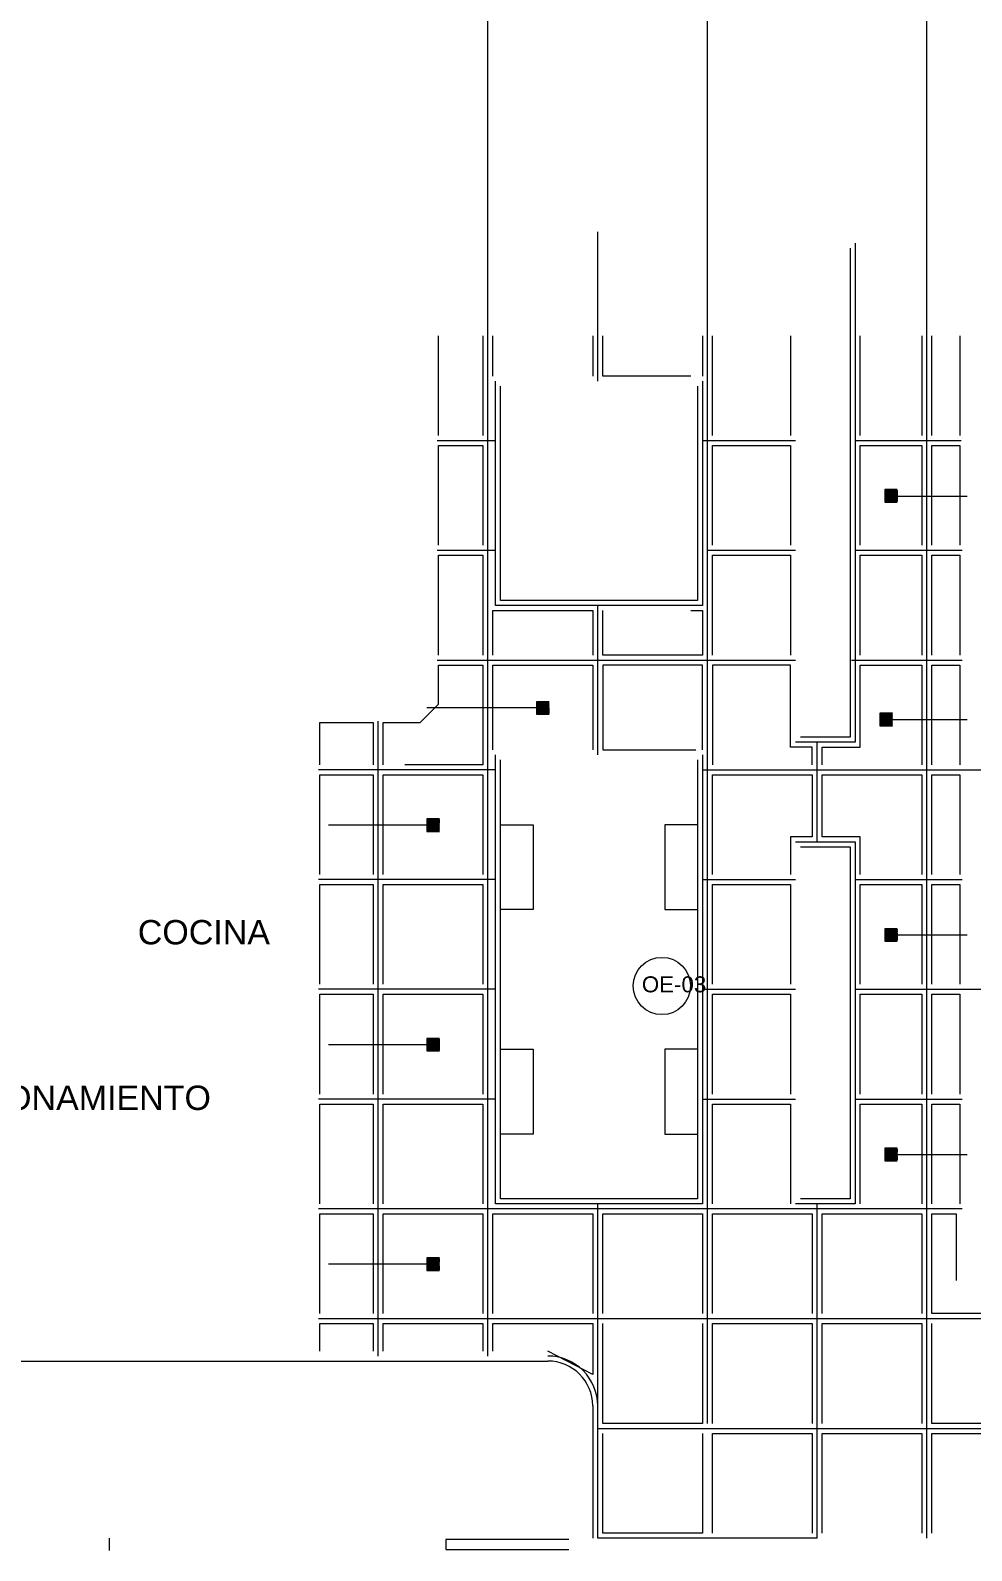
# Model space of a CAD drawing. Header units: metres. Extents: x -573 to 467, y -35 to 119.
# Drawn here: x -470.65 to -451.78, y 23.76 to 54.23 of the extents above; entities that cross this region are included whole.
import ezdxf

# ---------------------------------------------------------------- set-up
doc = ezdxf.new("R2010")
doc.units = ezdxf.units.M
doc.header["$LTSCALE"] = 0.25
doc.layers.add('ARQ-BASE', color=8, linetype='CONTINUOUS', lineweight=13)
doc.layers.add('ARQ-TEXTO', color=8, linetype='CONTINUOUS', lineweight=13)
doc.styles.get("Standard").update_dxf_attribs({"font": 'arial.ttf'})

msp = doc.modelspace()

# ---------------------------------------------------------------- linework, layer by layer
at = {"layer": 'ARQ-BASE'}
for points in [[(-457.072, 26.309), (-457.072, 81)], [(-452.672, 24.009), (-452.672, 81)], [(-461.472, 27.659), (-461.472, 61.439)], [(-459.272, 47.201), (-459.272, 50.194)], [(-454.209, 49.864), (-454.209, 40.064)], [(-454.109, 49.964), (-454.109, 39.964)], [(-462.467, 46.109), (-462.467, 48.109)], [(-461.572, 48.109), (-461.572, 46.109)], [(-461.372, 47.301), (-461.372, 48.109)], [(-459.372, 48.109), (-459.372, 47.301)], [(-459.172, 47.301), (-459.172, 48.109)], [(-457.172, 48.109), (-457.172, 47.301)], [(-456.972, 46.109), (-456.972, 48.109)], [(-455.409, 48.109), (-455.409, 46.109)], [(-454.009, 46.109), (-454.009, 48.109)], [(-452.772, 48.109), (-452.772, 46.109)], [(-452.572, 46.109), (-452.572, 48.109)], [(-452.012, 48.109), (-452.012, 46.109)], [(-457.407, 47.301), (-459.172, 47.301)], [(-457.407, 47.301), (-457.407, 47.301)], [(-461.322, 42.701), (-461.322, 47.201)], [(-461.222, 42.801), (-461.222, 47.101)], [(-457.272, 47.101), (-457.272, 42.801)], [(-457.172, 47.201), (-457.172, 42.701)], [(-462.492, 46.009), (-461.322, 46.009)], [(-462.467, 43.909), (-462.467, 45.909)], [(-462.467, 45.909), (-461.572, 45.909)], [(-461.572, 45.909), (-461.572, 43.909)], [(-457.172, 46.009), (-455.309, 46.009)], [(-456.972, 43.909), (-456.972, 45.909)], [(-456.972, 45.909), (-455.409, 45.909)], [(-455.409, 45.909), (-455.409, 43.909)], [(-454.109, 46.009), (-451.987, 46.009)], [(-454.009, 43.909), (-454.009, 45.909)], [(-454.009, 45.909), (-452.772, 45.909)], [(-452.772, 45.909), (-452.772, 43.909)], [(-452.572, 43.909), (-452.572, 45.909)], [(-452.572, 45.909), (-452.012, 45.909)], [(-452.012, 45.909), (-452.012, 43.909)], [(-453.265, 45.024), (-453.515, 45.024)], [(-453.515, 45.024), (-453.515, 44.774)], [(-453.271, 45.019), (-453.51, 45.019)], [(-453.51, 45.019), (-453.51, 44.779)], [(-453.51, 45.011), (-453.271, 45.011)], [(-453.271, 45.006), (-453.51, 45.006)], [(-453.51, 45.001), (-453.271, 45.001)], [(-453.271, 44.996), (-453.51, 44.996)], [(-453.51, 44.991), (-453.271, 44.991)], [(-453.271, 44.986), (-453.51, 44.986)], [(-453.51, 44.981), (-453.271, 44.981)], [(-453.271, 44.976), (-453.51, 44.976)], [(-453.51, 44.971), (-453.271, 44.971)], [(-453.271, 44.966), (-453.51, 44.966)], [(-453.51, 44.961), (-453.271, 44.961)], [(-453.271, 44.956), (-453.51, 44.956)], [(-453.51, 44.951), (-453.271, 44.951)], [(-453.271, 44.946), (-453.51, 44.946)], [(-453.51, 44.941), (-453.271, 44.941)], [(-453.271, 44.936), (-453.51, 44.936)], [(-453.51, 44.931), (-453.271, 44.931)], [(-453.271, 44.926), (-453.51, 44.926)], [(-453.51, 44.921), (-453.271, 44.921)], [(-453.271, 44.916), (-453.51, 44.916)], [(-453.51, 44.911), (-453.271, 44.911)], [(-453.271, 44.906), (-453.51, 44.906)], [(-453.51, 44.901), (-453.271, 44.901)], [(-453.271, 44.896), (-453.51, 44.896)], [(-453.51, 44.891), (-453.271, 44.891)], [(-453.271, 44.886), (-453.51, 44.886)], [(-453.51, 44.881), (-453.271, 44.881)], [(-453.271, 44.876), (-453.51, 44.876)], [(-453.51, 44.871), (-453.271, 44.871)], [(-453.271, 44.866), (-453.51, 44.866)], [(-453.51, 44.861), (-453.271, 44.861)], [(-453.271, 44.856), (-453.51, 44.856)], [(-453.51, 44.851), (-453.271, 44.851)], [(-453.271, 44.846), (-453.51, 44.846)], [(-453.51, 44.841), (-453.271, 44.841)], [(-453.271, 44.836), (-453.51, 44.836)], [(-453.51, 44.831), (-453.271, 44.831)], [(-453.271, 44.826), (-453.51, 44.826)], [(-453.51, 44.821), (-453.271, 44.821)], [(-453.271, 44.816), (-453.51, 44.816)], [(-453.51, 44.811), (-453.271, 44.811)], [(-453.271, 44.806), (-453.51, 44.806)], [(-453.51, 44.801), (-453.271, 44.801)], [(-453.271, 44.796), (-453.51, 44.796)], [(-453.51, 44.791), (-453.271, 44.791)], [(-453.271, 45.011), (-453.271, 45.006)], [(-453.271, 45.001), (-453.271, 44.996)], [(-453.271, 44.991), (-453.271, 44.986)], [(-453.271, 44.981), (-453.271, 44.976)], [(-453.271, 44.971), (-453.271, 44.966)], [(-453.271, 44.961), (-453.271, 44.956)], [(-453.271, 44.951), (-453.271, 44.946)], [(-453.271, 44.941), (-453.271, 44.936)], [(-453.271, 44.931), (-453.271, 44.926)], [(-453.271, 44.921), (-453.271, 44.916)], [(-453.271, 44.911), (-453.271, 44.906)], [(-453.271, 44.901), (-453.271, 44.896)], [(-453.271, 44.891), (-453.271, 44.886)], [(-453.271, 44.881), (-453.271, 44.876)], [(-453.271, 44.871), (-453.271, 44.866)], [(-453.271, 44.861), (-453.271, 44.856)], [(-453.271, 44.851), (-453.271, 44.846)], [(-453.271, 44.841), (-453.271, 44.836)], [(-453.271, 44.831), (-453.271, 44.826)], [(-453.271, 44.821), (-453.271, 44.816)], [(-453.271, 44.811), (-453.271, 44.806)], [(-453.271, 44.801), (-453.271, 44.796)], [(-453.271, 44.791), (-453.271, 44.786)], [(-453.265, 44.896), (-451.864, 44.896)], [(-453.515, 44.774), (-453.265, 44.774)], [(-453.271, 44.786), (-453.51, 44.786)], [(-453.51, 44.779), (-453.271, 44.779)], [(-462.492, 43.809), (-461.322, 43.809)], [(-462.467, 41.709), (-462.467, 43.709)], [(-462.467, 43.709), (-461.572, 43.709)], [(-461.572, 43.709), (-461.572, 41.709)], [(-457.072, 43.809), (-455.309, 43.809)], [(-456.972, 41.709), (-456.972, 43.709)], [(-456.972, 43.709), (-455.409, 43.709)], [(-455.409, 43.709), (-455.409, 41.709)], [(-454.109, 43.809), (-451.964, 43.809)], [(-454.009, 41.709), (-454.009, 43.709)], [(-454.009, 43.709), (-452.772, 43.709)], [(-452.772, 43.709), (-452.772, 41.709)], [(-452.572, 41.709), (-452.572, 43.709)], [(-452.572, 43.709), (-452.012, 43.709)], [(-452.012, 43.709), (-452.012, 41.775)], [(-457.172, 42.701), (-461.322, 42.701)], [(-457.272, 42.801), (-461.222, 42.801)], [(-459.272, 39.709), (-459.272, 42.701)], [(-461.372, 41.709), (-461.372, 42.601)], [(-461.372, 42.601), (-459.372, 42.601)], [(-459.372, 42.601), (-459.372, 41.709)], [(-459.172, 41.709), (-459.172, 42.601)], [(-457.407, 42.601), (-457.407, 42.601)], [(-457.407, 42.601), (-457.172, 42.601)], [(-457.172, 42.601), (-457.172, 41.709)], [(-452.012, 41.775), (-452.012, 41.775)], [(-452.012, 41.775), (-452.012, 41.709)], [(-462.492, 41.609), (-455.309, 41.609)], [(-462.467, 40.725), (-462.467, 41.509)], [(-462.467, 41.509), (-461.572, 41.509)], [(-461.572, 41.509), (-461.572, 39.509)], [(-461.372, 39.809), (-461.372, 41.509)], [(-461.372, 41.509), (-459.372, 41.509)], [(-459.372, 41.509), (-459.372, 39.809)], [(-457.172, 41.709), (-459.172, 41.709)], [(-457.172, 41.509), (-459.172, 41.509)], [(-459.172, 41.509), (-459.172, 39.809)], [(-457.172, 39.809), (-457.172, 41.509)], [(-455.409, 41.509), (-456.972, 41.509)], [(-456.972, 41.509), (-456.972, 39.509)], [(-455.409, 39.864), (-455.409, 41.509)], [(-454.184, 41.609), (-451.964, 41.609)], [(-454.009, 39.864), (-454.009, 41.509)], [(-454.009, 41.509), (-452.772, 41.509)], [(-452.772, 41.509), (-452.772, 39.509)], [(-452.572, 39.509), (-452.572, 41.509)], [(-452.572, 41.509), (-452.011, 41.509)], [(-452.011, 41.509), (-452.011, 39.509)], [(-462.833, 40.358), (-462.467, 40.725)], [(-460.497, 40.649), (-462.697, 40.649)], [(-460.247, 40.774), (-460.497, 40.774)], [(-460.497, 40.774), (-460.497, 40.524)], [(-460.252, 40.769), (-460.492, 40.769)], [(-460.492, 40.769), (-460.492, 40.529)], [(-460.492, 40.761), (-460.252, 40.761)], [(-460.252, 40.756), (-460.492, 40.756)], [(-460.492, 40.751), (-460.252, 40.751)], [(-460.252, 40.746), (-460.492, 40.746)], [(-460.492, 40.741), (-460.252, 40.741)], [(-460.252, 40.736), (-460.492, 40.736)], [(-460.492, 40.731), (-460.252, 40.731)], [(-460.252, 40.726), (-460.492, 40.726)], [(-460.492, 40.721), (-460.252, 40.721)], [(-460.252, 40.716), (-460.492, 40.716)], [(-460.492, 40.711), (-460.252, 40.711)], [(-460.252, 40.706), (-460.492, 40.706)], [(-460.492, 40.701), (-460.252, 40.701)], [(-460.252, 40.696), (-460.492, 40.696)], [(-460.492, 40.691), (-460.252, 40.691)], [(-460.252, 40.686), (-460.492, 40.686)], [(-460.492, 40.681), (-460.252, 40.681)], [(-460.252, 40.676), (-460.492, 40.676)], [(-460.492, 40.671), (-460.252, 40.671)], [(-460.252, 40.666), (-460.492, 40.666)], [(-460.492, 40.661), (-460.252, 40.661)], [(-460.252, 40.656), (-460.492, 40.656)], [(-460.492, 40.651), (-460.252, 40.651)], [(-460.252, 40.646), (-460.492, 40.646)], [(-460.492, 40.641), (-460.252, 40.641)], [(-460.252, 40.636), (-460.492, 40.636)], [(-460.492, 40.631), (-460.252, 40.631)], [(-460.252, 40.626), (-460.492, 40.626)], [(-460.492, 40.621), (-460.252, 40.621)], [(-460.252, 40.616), (-460.492, 40.616)], [(-460.492, 40.611), (-460.252, 40.611)], [(-460.252, 40.606), (-460.492, 40.606)], [(-460.492, 40.601), (-460.252, 40.601)], [(-460.252, 40.596), (-460.492, 40.596)], [(-460.492, 40.591), (-460.252, 40.591)], [(-460.252, 40.586), (-460.492, 40.586)], [(-460.492, 40.581), (-460.252, 40.581)], [(-460.252, 40.576), (-460.492, 40.576)], [(-460.492, 40.571), (-460.252, 40.571)], [(-460.252, 40.566), (-460.492, 40.566)], [(-460.492, 40.561), (-460.252, 40.561)], [(-460.252, 40.556), (-460.492, 40.556)], [(-460.492, 40.551), (-460.252, 40.551)], [(-460.252, 40.546), (-460.492, 40.546)], [(-460.492, 40.541), (-460.252, 40.541)], [(-460.252, 40.536), (-460.492, 40.536)], [(-460.492, 40.529), (-460.252, 40.529)], [(-460.252, 40.761), (-460.252, 40.756)], [(-460.252, 40.751), (-460.252, 40.746)], [(-460.252, 40.741), (-460.252, 40.736)], [(-460.252, 40.731), (-460.252, 40.726)], [(-460.252, 40.721), (-460.252, 40.716)], [(-460.252, 40.711), (-460.252, 40.706)], [(-460.252, 40.701), (-460.252, 40.696)], [(-460.252, 40.691), (-460.252, 40.686)], [(-460.252, 40.681), (-460.252, 40.676)], [(-460.252, 40.671), (-460.252, 40.666)], [(-460.252, 40.661), (-460.252, 40.656)], [(-460.252, 40.651), (-460.252, 40.646)], [(-460.252, 40.641), (-460.252, 40.636)], [(-460.252, 40.631), (-460.252, 40.626)], [(-460.252, 40.621), (-460.252, 40.616)], [(-460.252, 40.611), (-460.252, 40.606)], [(-460.252, 40.601), (-460.252, 40.596)], [(-460.252, 40.591), (-460.252, 40.586)], [(-460.252, 40.581), (-460.252, 40.576)], [(-460.252, 40.571), (-460.252, 40.566)], [(-460.252, 40.561), (-460.252, 40.556)], [(-460.252, 40.551), (-460.252, 40.546)], [(-460.252, 40.541), (-460.252, 40.536)], [(-453.364, 40.543), (-453.614, 40.543)], [(-453.614, 40.543), (-453.614, 40.293)], [(-453.369, 40.538), (-453.609, 40.538)], [(-453.609, 40.538), (-453.609, 40.298)], [(-453.609, 40.53), (-453.369, 40.53)], [(-453.369, 40.525), (-453.609, 40.525)], [(-453.369, 40.53), (-453.369, 40.525)], [(-464.842, 39.509), (-464.842, 40.359)], [(-464.842, 40.359), (-463.772, 40.358)], [(-463.772, 40.358), (-463.772, 39.509)], [(-463.672, 27.659), (-463.672, 40.383)], [(-463.572, 39.509), (-463.572, 40.358)], [(-463.572, 40.358), (-462.833, 40.358)], [(-460.497, 40.524), (-460.247, 40.524)], [(-453.614, 40.293), (-453.364, 40.293)], [(-453.609, 40.52), (-453.369, 40.52)], [(-453.369, 40.515), (-453.609, 40.515)], [(-453.609, 40.51), (-453.369, 40.51)], [(-453.369, 40.505), (-453.609, 40.505)], [(-453.609, 40.5), (-453.369, 40.5)], [(-453.369, 40.495), (-453.609, 40.495)], [(-453.609, 40.49), (-453.369, 40.49)], [(-453.369, 40.485), (-453.609, 40.485)], [(-453.609, 40.48), (-453.369, 40.48)], [(-453.369, 40.475), (-453.609, 40.475)], [(-453.609, 40.47), (-453.369, 40.47)], [(-453.369, 40.465), (-453.609, 40.465)], [(-453.609, 40.46), (-453.369, 40.46)], [(-453.369, 40.455), (-453.609, 40.455)], [(-453.609, 40.45), (-453.369, 40.45)], [(-453.369, 40.445), (-453.609, 40.445)], [(-453.609, 40.44), (-453.369, 40.44)], [(-453.369, 40.435), (-453.609, 40.435)], [(-453.609, 40.43), (-453.369, 40.43)], [(-453.369, 40.425), (-453.609, 40.425)], [(-453.609, 40.42), (-453.369, 40.42)], [(-453.369, 40.415), (-453.609, 40.415)], [(-453.609, 40.41), (-453.369, 40.41)], [(-453.369, 40.405), (-453.609, 40.405)], [(-453.609, 40.4), (-453.369, 40.4)], [(-453.369, 40.395), (-453.609, 40.395)], [(-453.609, 40.39), (-453.369, 40.39)], [(-453.369, 40.385), (-453.609, 40.385)], [(-453.609, 40.38), (-453.369, 40.38)], [(-453.369, 40.375), (-453.609, 40.375)], [(-453.609, 40.37), (-453.369, 40.37)], [(-453.369, 40.365), (-453.609, 40.365)], [(-453.609, 40.36), (-453.369, 40.36)], [(-453.369, 40.355), (-453.609, 40.355)], [(-453.609, 40.35), (-453.369, 40.35)], [(-453.369, 40.345), (-453.609, 40.345)], [(-453.609, 40.34), (-453.369, 40.34)], [(-453.369, 40.335), (-453.609, 40.335)], [(-453.609, 40.33), (-453.369, 40.33)], [(-453.369, 40.325), (-453.609, 40.325)], [(-453.609, 40.32), (-453.369, 40.32)], [(-453.369, 40.315), (-453.609, 40.315)], [(-453.609, 40.31), (-453.369, 40.31)], [(-453.369, 40.305), (-453.609, 40.305)], [(-453.609, 40.298), (-453.369, 40.298)], [(-453.369, 40.52), (-453.369, 40.515)], [(-453.369, 40.51), (-453.369, 40.505)], [(-453.369, 40.5), (-453.369, 40.495)], [(-453.369, 40.49), (-453.369, 40.485)], [(-453.369, 40.48), (-453.369, 40.475)], [(-453.369, 40.47), (-453.369, 40.465)], [(-453.369, 40.46), (-453.369, 40.455)], [(-453.369, 40.45), (-453.369, 40.445)], [(-453.369, 40.44), (-453.369, 40.435)], [(-453.369, 40.43), (-453.369, 40.425)], [(-453.369, 40.42), (-453.369, 40.415)], [(-453.369, 40.41), (-453.369, 40.405)], [(-453.369, 40.4), (-453.369, 40.395)], [(-453.369, 40.39), (-453.369, 40.385)], [(-453.369, 40.38), (-453.369, 40.375)], [(-453.369, 40.37), (-453.369, 40.365)], [(-453.369, 40.36), (-453.369, 40.355)], [(-453.369, 40.35), (-453.369, 40.345)], [(-453.369, 40.34), (-453.369, 40.335)], [(-453.369, 40.33), (-453.369, 40.325)], [(-453.369, 40.32), (-453.369, 40.315)], [(-453.369, 40.31), (-453.369, 40.305)], [(-453.364, 40.418), (-451.864, 40.418)], [(-454.109, 39.964), (-455.309, 39.964)], [(-454.209, 40.064), (-455.209, 40.064)], [(-454.872, 37.964), (-454.872, 39.964)], [(-461.322, 30.709), (-461.322, 39.709)], [(-459.172, 39.809), (-457.307, 39.809)], [(-457.307, 39.809), (-457.307, 39.809)], [(-457.172, 39.709), (-457.172, 30.709)], [(-454.972, 39.864), (-455.409, 39.864)], [(-454.972, 39.509), (-454.972, 39.864)], [(-454.772, 39.509), (-454.772, 39.864)], [(-454.772, 39.864), (-454.009, 39.864)], [(-461.322, 39.408), (-464.867, 39.409)], [(-464.842, 37.309), (-464.842, 39.309)], [(-464.842, 39.309), (-463.772, 39.309)], [(-463.772, 39.309), (-463.772, 37.309)], [(-463.572, 37.309), (-463.572, 39.309)], [(-463.572, 39.309), (-461.572, 39.309)], [(-461.572, 39.509), (-463.137, 39.509)], [(-463.137, 39.509), (-463.137, 39.509)], [(-461.572, 39.309), (-461.572, 37.309)], [(-461.222, 30.809), (-461.222, 39.609)], [(-457.272, 39.609), (-457.272, 30.809)], [(-457.172, 39.409), (-451.301, 39.409)], [(-456.972, 37.309), (-456.972, 39.309)], [(-456.972, 39.309), (-454.972, 39.309)], [(-454.972, 39.309), (-454.972, 38.064)], [(-454.772, 38.064), (-454.772, 39.309)], [(-454.772, 39.309), (-452.772, 39.309)], [(-452.772, 39.309), (-452.772, 37.309)], [(-452.572, 37.309), (-452.572, 39.309)], [(-452.572, 39.309), (-452.011, 39.309)], [(-452.011, 39.309), (-452.011, 37.309)], [(-462.447, 38.424), (-462.697, 38.424)], [(-462.697, 38.424), (-462.697, 38.174)], [(-462.452, 38.419), (-462.692, 38.419)], [(-462.692, 38.419), (-462.692, 38.179)], [(-462.692, 38.411), (-462.452, 38.411)], [(-462.452, 38.406), (-462.692, 38.406)], [(-462.692, 38.401), (-462.452, 38.401)], [(-462.452, 38.396), (-462.692, 38.396)], [(-462.452, 38.411), (-462.452, 38.406)], [(-462.452, 38.401), (-462.452, 38.396)], [(-462.697, 38.299), (-464.669, 38.298)], [(-462.697, 38.174), (-462.447, 38.174)], [(-462.692, 38.391), (-462.452, 38.391)], [(-462.452, 38.386), (-462.692, 38.386)], [(-462.692, 38.381), (-462.452, 38.381)], [(-462.452, 38.376), (-462.692, 38.376)], [(-462.692, 38.371), (-462.452, 38.371)], [(-462.452, 38.366), (-462.692, 38.366)], [(-462.692, 38.361), (-462.452, 38.361)], [(-462.452, 38.356), (-462.692, 38.356)], [(-462.692, 38.351), (-462.452, 38.351)], [(-462.452, 38.346), (-462.692, 38.346)], [(-462.692, 38.341), (-462.452, 38.341)], [(-462.452, 38.336), (-462.692, 38.336)], [(-462.692, 38.331), (-462.452, 38.331)], [(-462.452, 38.326), (-462.692, 38.326)], [(-462.692, 38.321), (-462.452, 38.321)], [(-462.452, 38.316), (-462.692, 38.316)], [(-462.692, 38.311), (-462.452, 38.311)], [(-462.452, 38.306), (-462.692, 38.306)], [(-462.692, 38.301), (-462.452, 38.301)], [(-462.452, 38.296), (-462.692, 38.296)], [(-462.692, 38.291), (-462.452, 38.291)], [(-462.452, 38.286), (-462.692, 38.286)], [(-462.692, 38.281), (-462.452, 38.281)], [(-462.452, 38.276), (-462.692, 38.276)], [(-462.692, 38.271), (-462.452, 38.271)], [(-462.452, 38.266), (-462.692, 38.266)], [(-462.692, 38.261), (-462.452, 38.261)], [(-462.452, 38.256), (-462.692, 38.256)], [(-462.692, 38.251), (-462.452, 38.251)], [(-462.452, 38.246), (-462.692, 38.246)], [(-462.692, 38.241), (-462.452, 38.241)], [(-462.452, 38.236), (-462.692, 38.236)], [(-462.692, 38.231), (-462.452, 38.231)], [(-462.452, 38.226), (-462.692, 38.226)], [(-462.692, 38.221), (-462.452, 38.221)], [(-462.452, 38.216), (-462.692, 38.216)], [(-462.692, 38.211), (-462.452, 38.211)], [(-462.452, 38.206), (-462.692, 38.206)], [(-462.692, 38.201), (-462.452, 38.201)], [(-462.452, 38.196), (-462.692, 38.196)], [(-462.692, 38.191), (-462.452, 38.191)], [(-462.452, 38.186), (-462.692, 38.186)], [(-462.692, 38.179), (-462.452, 38.179)], [(-462.452, 38.391), (-462.452, 38.386)], [(-462.452, 38.381), (-462.452, 38.376)], [(-462.452, 38.371), (-462.452, 38.366)], [(-462.452, 38.361), (-462.452, 38.356)], [(-462.452, 38.351), (-462.452, 38.346)], [(-462.452, 38.341), (-462.452, 38.336)], [(-462.452, 38.331), (-462.452, 38.326)], [(-462.452, 38.321), (-462.452, 38.316)], [(-462.452, 38.311), (-462.452, 38.306)], [(-462.452, 38.301), (-462.452, 38.296)], [(-462.452, 38.291), (-462.452, 38.286)], [(-462.452, 38.281), (-462.452, 38.276)], [(-462.452, 38.271), (-462.452, 38.266)], [(-462.452, 38.261), (-462.452, 38.256)], [(-462.452, 38.251), (-462.452, 38.246)], [(-462.452, 38.241), (-462.452, 38.236)], [(-462.452, 38.231), (-462.452, 38.226)], [(-462.452, 38.221), (-462.452, 38.216)], [(-462.452, 38.211), (-462.452, 38.206)], [(-462.452, 38.201), (-462.452, 38.196)], [(-462.452, 38.191), (-462.452, 38.186)], [(-461.222, 38.309), (-460.564, 38.309)], [(-460.564, 38.309), (-460.564, 36.609)], [(-457.272, 38.309), (-457.929, 38.309)], [(-457.929, 38.309), (-457.929, 36.609)], [(-454.972, 38.064), (-455.409, 38.064)], [(-455.409, 38.064), (-455.409, 37.309)], [(-455.309, 37.964), (-454.109, 37.964)], [(-455.209, 37.864), (-454.209, 37.864)], [(-454.009, 38.064), (-454.772, 38.064)], [(-454.209, 37.864), (-454.209, 30.809)], [(-454.109, 37.964), (-454.109, 30.709)], [(-454.009, 37.309), (-454.009, 38.064)], [(-461.322, 37.209), (-464.867, 37.209)], [(-457.172, 37.209), (-455.309, 37.209)], [(-454.109, 37.209), (-451.964, 37.209)], [(-464.842, 35.109), (-464.842, 37.109)], [(-464.842, 37.109), (-463.772, 37.109)], [(-463.772, 37.109), (-463.772, 35.109)], [(-463.572, 35.109), (-463.572, 37.109)], [(-463.572, 37.109), (-461.572, 37.109)], [(-461.572, 37.109), (-461.572, 35.109)], [(-456.972, 35.109), (-456.972, 37.109)], [(-456.972, 37.109), (-455.409, 37.109)], [(-455.409, 37.109), (-455.409, 35.109)], [(-454.009, 35.109), (-454.009, 37.109)], [(-454.009, 37.109), (-452.772, 37.109)], [(-452.772, 37.109), (-452.772, 35.109)], [(-452.572, 35.109), (-452.572, 37.109)], [(-452.572, 37.109), (-452.011, 37.109)], [(-452.011, 37.109), (-452.011, 35.109)], [(-460.564, 36.609), (-461.222, 36.609)], [(-457.929, 36.609), (-457.272, 36.609)], [(-453.265, 36.224), (-453.515, 36.224)], [(-453.515, 36.224), (-453.515, 35.974)], [(-453.515, 35.974), (-453.265, 35.974)], [(-453.271, 36.219), (-453.51, 36.219)], [(-453.51, 36.219), (-453.51, 35.979)], [(-453.51, 36.212), (-453.271, 36.212)], [(-453.271, 36.206), (-453.51, 36.206)], [(-453.51, 36.202), (-453.271, 36.202)], [(-453.271, 36.197), (-453.51, 36.197)], [(-453.51, 36.191), (-453.271, 36.191)], [(-453.271, 36.187), (-453.51, 36.187)], [(-453.51, 36.181), (-453.271, 36.181)], [(-453.271, 36.176), (-453.51, 36.176)], [(-453.51, 36.172), (-453.271, 36.172)], [(-453.271, 36.166), (-453.51, 36.166)], [(-453.51, 36.161), (-453.271, 36.161)], [(-453.271, 36.157), (-453.51, 36.157)], [(-453.51, 36.151), (-453.271, 36.151)], [(-453.271, 36.147), (-453.51, 36.147)], [(-453.51, 36.142), (-453.271, 36.142)], [(-453.271, 36.136), (-453.51, 36.136)], [(-453.51, 36.132), (-453.271, 36.132)], [(-453.271, 36.127), (-453.51, 36.127)], [(-453.51, 36.121), (-453.271, 36.121)], [(-453.271, 36.117), (-453.51, 36.117)], [(-453.51, 36.111), (-453.271, 36.111)], [(-453.271, 36.106), (-453.51, 36.106)], [(-453.51, 36.102), (-453.271, 36.102)], [(-453.271, 36.096), (-453.51, 36.096)], [(-453.51, 36.092), (-453.271, 36.092)], [(-453.271, 36.087), (-453.51, 36.087)], [(-453.51, 36.081), (-453.271, 36.081)], [(-453.271, 36.077), (-453.51, 36.077)], [(-453.51, 36.072), (-453.271, 36.072)], [(-453.271, 36.066), (-453.51, 36.066)], [(-453.51, 36.062), (-453.271, 36.062)], [(-453.271, 36.056), (-453.51, 36.056)], [(-453.51, 36.051), (-453.271, 36.051)], [(-453.271, 36.047), (-453.51, 36.047)], [(-453.51, 36.041), (-453.271, 36.041)], [(-453.271, 36.036), (-453.51, 36.036)], [(-453.51, 36.032), (-453.271, 36.032)], [(-453.271, 36.026), (-453.51, 36.026)], [(-453.51, 36.022), (-453.271, 36.022)], [(-453.271, 36.017), (-453.51, 36.017)], [(-453.51, 36.011), (-453.271, 36.011)], [(-453.271, 36.007), (-453.51, 36.007)], [(-453.51, 36.002), (-453.271, 36.002)], [(-453.271, 35.996), (-453.51, 35.996)], [(-453.51, 35.992), (-453.271, 35.992)], [(-453.271, 35.986), (-453.51, 35.986)], [(-453.51, 35.979), (-453.271, 35.979)], [(-453.271, 36.212), (-453.271, 36.206)], [(-453.271, 36.202), (-453.271, 36.197)], [(-453.271, 36.191), (-453.271, 36.187)], [(-453.271, 36.181), (-453.271, 36.176)], [(-453.271, 36.172), (-453.271, 36.166)], [(-453.271, 36.161), (-453.271, 36.157)], [(-453.271, 36.151), (-453.271, 36.147)], [(-453.271, 36.142), (-453.271, 36.136)], [(-453.271, 36.132), (-453.271, 36.127)], [(-453.271, 36.121), (-453.271, 36.117)], [(-453.271, 36.111), (-453.271, 36.106)], [(-453.271, 36.102), (-453.271, 36.096)], [(-453.271, 36.092), (-453.271, 36.087)], [(-453.271, 36.081), (-453.271, 36.077)], [(-453.271, 36.072), (-453.271, 36.066)], [(-453.271, 36.062), (-453.271, 36.056)], [(-453.271, 36.051), (-453.271, 36.047)], [(-453.271, 36.041), (-453.271, 36.036)], [(-453.271, 36.032), (-453.271, 36.026)], [(-453.271, 36.022), (-453.271, 36.017)], [(-453.271, 36.011), (-453.271, 36.007)], [(-453.271, 36.002), (-453.271, 35.996)], [(-453.271, 35.992), (-453.271, 35.986)], [(-453.265, 36.099), (-451.864, 36.099)], [(-461.322, 35.009), (-464.867, 35.009)], [(-464.842, 32.909), (-464.842, 34.909)], [(-464.842, 34.909), (-463.772, 34.909)], [(-463.772, 34.909), (-463.772, 32.909)], [(-463.572, 32.909), (-463.572, 34.909)], [(-463.572, 34.909), (-461.572, 34.909)], [(-461.572, 34.909), (-461.572, 32.909)], [(-457.172, 35.009), (-455.309, 35.009)], [(-456.972, 32.909), (-456.972, 34.909)], [(-456.972, 34.909), (-455.409, 34.909)], [(-455.409, 34.909), (-455.409, 32.909)], [(-454.109, 35.009), (-451.301, 35.009)], [(-454.009, 32.909), (-454.009, 34.909)], [(-454.009, 34.909), (-452.772, 34.909)], [(-452.772, 34.909), (-452.772, 32.909)], [(-452.572, 32.909), (-452.572, 34.909)], [(-452.572, 34.909), (-452.012, 34.909)], [(-452.012, 34.909), (-452.012, 32.909)], [(-462.697, 33.899), (-464.668, 33.899)], [(-462.447, 34.024), (-462.697, 34.024)], [(-462.697, 34.024), (-462.697, 33.774)], [(-462.452, 34.019), (-462.692, 34.019)], [(-462.692, 34.019), (-462.692, 33.779)], [(-462.692, 34.011), (-462.452, 34.011)], [(-462.452, 34.006), (-462.692, 34.006)], [(-462.692, 34.001), (-462.452, 34.001)], [(-462.452, 33.996), (-462.692, 33.996)], [(-462.692, 33.991), (-462.452, 33.991)], [(-462.452, 33.986), (-462.692, 33.986)], [(-462.692, 33.981), (-462.452, 33.981)], [(-462.452, 33.976), (-462.692, 33.976)], [(-462.692, 33.971), (-462.452, 33.971)], [(-462.452, 33.966), (-462.692, 33.966)], [(-462.692, 33.961), (-462.452, 33.961)], [(-462.452, 33.956), (-462.692, 33.956)], [(-462.692, 33.951), (-462.452, 33.951)], [(-462.452, 33.946), (-462.692, 33.946)], [(-462.692, 33.941), (-462.452, 33.941)], [(-462.452, 33.936), (-462.692, 33.936)], [(-462.692, 33.931), (-462.452, 33.931)], [(-462.452, 33.926), (-462.692, 33.926)], [(-462.692, 33.921), (-462.452, 33.921)], [(-462.452, 33.916), (-462.692, 33.916)], [(-462.692, 33.911), (-462.452, 33.911)], [(-462.452, 33.906), (-462.692, 33.906)], [(-462.692, 33.901), (-462.452, 33.901)], [(-462.452, 33.896), (-462.692, 33.896)], [(-462.692, 33.891), (-462.452, 33.891)], [(-462.452, 33.886), (-462.692, 33.886)], [(-462.692, 33.881), (-462.452, 33.881)], [(-462.452, 33.876), (-462.692, 33.876)], [(-462.692, 33.871), (-462.452, 33.871)], [(-462.452, 33.866), (-462.692, 33.866)], [(-462.692, 33.861), (-462.452, 33.861)], [(-462.452, 33.856), (-462.692, 33.856)], [(-462.692, 33.851), (-462.452, 33.851)], [(-462.452, 33.846), (-462.692, 33.846)], [(-462.692, 33.841), (-462.452, 33.841)], [(-462.452, 33.836), (-462.692, 33.836)], [(-462.692, 33.831), (-462.452, 33.831)], [(-462.452, 33.826), (-462.692, 33.826)], [(-462.452, 34.011), (-462.452, 34.006)], [(-462.452, 34.001), (-462.452, 33.996)], [(-462.452, 33.991), (-462.452, 33.986)], [(-462.452, 33.981), (-462.452, 33.976)], [(-462.452, 33.971), (-462.452, 33.966)], [(-462.452, 33.961), (-462.452, 33.956)], [(-462.452, 33.951), (-462.452, 33.946)], [(-462.452, 33.941), (-462.452, 33.936)], [(-462.452, 33.931), (-462.452, 33.926)], [(-462.452, 33.921), (-462.452, 33.916)], [(-462.452, 33.911), (-462.452, 33.906)], [(-462.452, 33.901), (-462.452, 33.896)], [(-462.452, 33.891), (-462.452, 33.886)], [(-462.452, 33.881), (-462.452, 33.876)], [(-462.452, 33.871), (-462.452, 33.866)], [(-462.452, 33.861), (-462.452, 33.856)], [(-462.452, 33.851), (-462.452, 33.846)], [(-462.452, 33.841), (-462.452, 33.836)], [(-462.452, 33.831), (-462.452, 33.826)], [(-462.697, 33.774), (-462.447, 33.774)], [(-462.692, 33.821), (-462.452, 33.821)], [(-462.452, 33.816), (-462.692, 33.816)], [(-462.692, 33.811), (-462.452, 33.811)], [(-462.452, 33.806), (-462.692, 33.806)], [(-462.692, 33.801), (-462.452, 33.801)], [(-462.452, 33.796), (-462.692, 33.796)], [(-462.692, 33.791), (-462.452, 33.791)], [(-462.452, 33.786), (-462.692, 33.786)], [(-462.692, 33.779), (-462.452, 33.779)], [(-462.452, 33.821), (-462.452, 33.816)], [(-462.452, 33.811), (-462.452, 33.806)], [(-462.452, 33.801), (-462.452, 33.796)], [(-462.452, 33.791), (-462.452, 33.786)], [(-461.222, 33.809), (-460.564, 33.809)], [(-460.564, 33.809), (-460.564, 32.109)], [(-457.272, 33.809), (-457.929, 33.809)], [(-457.929, 33.809), (-457.929, 32.109)], [(-461.322, 32.809), (-464.867, 32.809)], [(-464.842, 30.709), (-464.842, 32.709)], [(-464.842, 32.709), (-463.772, 32.709)], [(-463.772, 32.709), (-463.772, 30.709)], [(-463.572, 30.709), (-463.572, 32.709)], [(-463.572, 32.709), (-461.572, 32.709)], [(-461.572, 32.709), (-461.572, 30.709)], [(-457.172, 32.809), (-455.309, 32.809)], [(-456.972, 30.709), (-456.972, 32.709)], [(-456.972, 32.709), (-455.409, 32.709)], [(-455.409, 32.709), (-455.409, 30.709)], [(-454.109, 32.809), (-451.964, 32.809)], [(-454.009, 30.709), (-454.009, 32.709)], [(-454.009, 32.709), (-452.772, 32.709)], [(-452.772, 32.709), (-452.772, 30.709)], [(-452.572, 30.709), (-452.572, 32.709)], [(-452.572, 32.709), (-452.012, 32.709)], [(-452.012, 32.709), (-452.012, 30.709)], [(-460.564, 32.109), (-461.222, 32.109)], [(-457.929, 32.109), (-457.272, 32.109)], [(-453.265, 31.824), (-453.515, 31.824)], [(-453.515, 31.824), (-453.515, 31.574)], [(-453.271, 31.819), (-453.51, 31.819)], [(-453.51, 31.819), (-453.51, 31.579)], [(-453.51, 31.811), (-453.271, 31.811)], [(-453.271, 31.806), (-453.51, 31.806)], [(-453.51, 31.802), (-453.271, 31.802)], [(-453.271, 31.797), (-453.51, 31.797)], [(-453.51, 31.791), (-453.271, 31.791)], [(-453.271, 31.787), (-453.51, 31.787)], [(-453.51, 31.782), (-453.271, 31.782)], [(-453.271, 31.776), (-453.51, 31.776)], [(-453.51, 31.771), (-453.271, 31.771)], [(-453.271, 31.767), (-453.51, 31.767)], [(-453.51, 31.762), (-453.271, 31.762)], [(-453.271, 31.756), (-453.51, 31.756)], [(-453.51, 31.752), (-453.271, 31.752)], [(-453.271, 31.747), (-453.51, 31.747)], [(-453.51, 31.741), (-453.271, 31.741)], [(-453.271, 31.736), (-453.51, 31.736)], [(-453.51, 31.732), (-453.271, 31.732)], [(-453.271, 31.727), (-453.51, 31.727)], [(-453.51, 31.721), (-453.271, 31.721)], [(-453.271, 31.716), (-453.51, 31.716)], [(-453.51, 31.712), (-453.271, 31.712)], [(-453.271, 31.706), (-453.51, 31.706)], [(-453.51, 31.701), (-453.271, 31.701)], [(-453.271, 31.697), (-453.51, 31.697)], [(-453.51, 31.692), (-453.271, 31.692)], [(-453.271, 31.811), (-453.271, 31.806)], [(-453.271, 31.802), (-453.271, 31.797)], [(-453.271, 31.791), (-453.271, 31.787)], [(-453.271, 31.782), (-453.271, 31.776)], [(-453.271, 31.771), (-453.271, 31.767)], [(-453.271, 31.762), (-453.271, 31.756)], [(-453.271, 31.752), (-453.271, 31.747)], [(-453.271, 31.741), (-453.271, 31.736)], [(-453.271, 31.732), (-453.271, 31.727)], [(-453.271, 31.721), (-453.271, 31.716)], [(-453.271, 31.712), (-453.271, 31.706)], [(-453.271, 31.701), (-453.271, 31.697)], [(-453.271, 31.692), (-453.271, 31.686)], [(-453.265, 31.699), (-451.864, 31.699)], [(-453.515, 31.574), (-453.265, 31.574)], [(-453.271, 31.686), (-453.51, 31.686)], [(-453.51, 31.681), (-453.271, 31.681)], [(-453.271, 31.677), (-453.51, 31.677)], [(-453.51, 31.672), (-453.271, 31.672)], [(-453.271, 31.666), (-453.51, 31.666)], [(-453.51, 31.662), (-453.271, 31.662)], [(-453.271, 31.657), (-453.51, 31.657)], [(-453.51, 31.651), (-453.271, 31.651)], [(-453.271, 31.646), (-453.51, 31.646)], [(-453.51, 31.642), (-453.271, 31.642)], [(-453.271, 31.637), (-453.51, 31.637)], [(-453.51, 31.631), (-453.271, 31.631)], [(-453.271, 31.627), (-453.51, 31.627)], [(-453.51, 31.622), (-453.271, 31.622)], [(-453.271, 31.616), (-453.51, 31.616)], [(-453.51, 31.611), (-453.271, 31.611)], [(-453.271, 31.607), (-453.51, 31.607)], [(-453.51, 31.602), (-453.271, 31.602)], [(-453.271, 31.596), (-453.51, 31.596)], [(-453.51, 31.591), (-453.271, 31.591)], [(-453.271, 31.587), (-453.51, 31.587)], [(-453.51, 31.579), (-453.271, 31.579)], [(-453.271, 31.681), (-453.271, 31.677)], [(-453.271, 31.672), (-453.271, 31.666)], [(-453.271, 31.662), (-453.271, 31.657)], [(-453.271, 31.651), (-453.271, 31.646)], [(-453.271, 31.642), (-453.271, 31.637)], [(-453.271, 31.631), (-453.271, 31.627)], [(-453.271, 31.622), (-453.271, 31.616)], [(-453.271, 31.611), (-453.271, 31.607)], [(-453.271, 31.602), (-453.271, 31.596)], [(-453.271, 31.591), (-453.271, 31.587)], [(-457.272, 30.809), (-461.222, 30.809)], [(-454.209, 30.809), (-455.209, 30.809)], [(-451.964, 30.608), (-464.867, 30.609)], [(-464.842, 28.509), (-464.842, 30.509)], [(-464.842, 30.509), (-463.772, 30.509)], [(-463.772, 30.509), (-463.772, 28.509)], [(-463.572, 28.509), (-463.572, 30.509)], [(-463.572, 30.509), (-461.572, 30.509)], [(-461.572, 30.509), (-461.572, 28.509)], [(-461.372, 28.509), (-461.372, 30.509)], [(-461.372, 30.509), (-459.372, 30.509)], [(-457.172, 30.709), (-461.322, 30.709)], [(-459.372, 30.509), (-459.372, 28.509)], [(-459.272, 26.209), (-459.272, 30.709)], [(-459.172, 28.509), (-459.172, 30.509)], [(-459.172, 30.509), (-457.172, 30.509)], [(-457.172, 30.509), (-457.172, 28.509)], [(-456.972, 28.509), (-456.972, 30.509)], [(-456.972, 30.509), (-454.972, 30.509)], [(-454.109, 30.709), (-455.309, 30.709)], [(-454.972, 30.509), (-454.972, 28.509)], [(-454.872, 24.009), (-454.872, 30.709)], [(-454.772, 28.509), (-454.772, 30.509)], [(-454.772, 30.509), (-452.772, 30.509)], [(-452.772, 30.509), (-452.772, 28.509)], [(-452.572, 28.509), (-452.572, 30.509)], [(-452.572, 30.509), (-452.087, 30.509)], [(-452.087, 30.509), (-452.087, 29.174)], [(-462.447, 29.624), (-462.697, 29.624)], [(-462.697, 29.624), (-462.697, 29.374)], [(-462.452, 29.619), (-462.692, 29.619)], [(-462.692, 29.619), (-462.692, 29.379)], [(-462.692, 29.611), (-462.452, 29.611)], [(-462.452, 29.607), (-462.692, 29.607)], [(-462.692, 29.602), (-462.452, 29.602)], [(-462.452, 29.596), (-462.692, 29.596)], [(-462.692, 29.591), (-462.452, 29.591)], [(-462.452, 29.587), (-462.692, 29.587)], [(-462.692, 29.581), (-462.452, 29.581)], [(-462.452, 29.576), (-462.692, 29.576)], [(-462.692, 29.572), (-462.452, 29.572)], [(-462.452, 29.567), (-462.692, 29.567)], [(-462.692, 29.561), (-462.452, 29.561)], [(-462.452, 29.556), (-462.692, 29.556)], [(-462.452, 29.611), (-462.452, 29.607)], [(-462.452, 29.602), (-462.452, 29.596)], [(-462.452, 29.591), (-462.452, 29.587)], [(-462.452, 29.581), (-462.452, 29.576)], [(-462.452, 29.572), (-462.452, 29.567)], [(-462.452, 29.561), (-462.452, 29.556)], [(-462.697, 29.499), (-464.668, 29.499)], [(-462.697, 29.374), (-462.447, 29.374)], [(-462.692, 29.552), (-462.452, 29.552)], [(-462.452, 29.547), (-462.692, 29.547)], [(-462.692, 29.541), (-462.452, 29.541)], [(-462.452, 29.537), (-462.692, 29.537)], [(-462.692, 29.532), (-462.452, 29.532)], [(-462.452, 29.526), (-462.692, 29.526)], [(-462.692, 29.521), (-462.452, 29.521)], [(-462.452, 29.517), (-462.692, 29.517)], [(-462.692, 29.512), (-462.452, 29.512)], [(-462.452, 29.506), (-462.692, 29.506)], [(-462.692, 29.502), (-462.452, 29.502)], [(-462.452, 29.497), (-462.692, 29.497)], [(-462.692, 29.491), (-462.452, 29.491)], [(-462.452, 29.486), (-462.692, 29.486)], [(-462.692, 29.482), (-462.452, 29.482)], [(-462.452, 29.477), (-462.692, 29.477)], [(-462.692, 29.471), (-462.452, 29.471)], [(-462.452, 29.466), (-462.692, 29.466)], [(-462.692, 29.462), (-462.452, 29.462)], [(-462.452, 29.456), (-462.692, 29.456)], [(-462.692, 29.451), (-462.452, 29.451)], [(-462.452, 29.447), (-462.692, 29.447)], [(-462.692, 29.442), (-462.452, 29.442)], [(-462.452, 29.436), (-462.692, 29.436)], [(-462.692, 29.431), (-462.452, 29.431)], [(-462.452, 29.427), (-462.692, 29.427)], [(-462.692, 29.422), (-462.452, 29.422)], [(-462.452, 29.416), (-462.692, 29.416)], [(-462.692, 29.412), (-462.452, 29.412)], [(-462.452, 29.407), (-462.692, 29.407)], [(-462.692, 29.401), (-462.452, 29.401)], [(-462.452, 29.396), (-462.692, 29.396)], [(-462.692, 29.392), (-462.452, 29.392)], [(-462.452, 29.387), (-462.692, 29.387)], [(-462.692, 29.379), (-462.452, 29.379)], [(-462.452, 29.552), (-462.452, 29.547)], [(-462.452, 29.541), (-462.452, 29.537)], [(-462.452, 29.532), (-462.452, 29.526)], [(-462.452, 29.521), (-462.452, 29.517)], [(-462.452, 29.512), (-462.452, 29.506)], [(-462.452, 29.502), (-462.452, 29.497)], [(-462.452, 29.491), (-462.452, 29.486)], [(-462.452, 29.482), (-462.452, 29.477)], [(-462.452, 29.471), (-462.452, 29.466)], [(-462.452, 29.462), (-462.452, 29.456)], [(-462.452, 29.451), (-462.452, 29.447)], [(-462.452, 29.442), (-462.452, 29.436)], [(-462.452, 29.431), (-462.452, 29.427)], [(-462.452, 29.422), (-462.452, 29.416)], [(-462.452, 29.412), (-462.452, 29.407)], [(-462.452, 29.401), (-462.452, 29.396)], [(-462.452, 29.392), (-462.452, 29.387)], [(-464.867, 28.409), (-447.977, 28.409)], [(-450.572, 28.509), (-452.572, 28.509)], [(-464.842, 27.759), (-464.842, 28.309)], [(-464.842, 28.309), (-463.772, 28.309)], [(-463.772, 28.309), (-463.772, 27.759)], [(-463.572, 27.759), (-463.572, 28.309)], [(-463.572, 28.309), (-461.572, 28.309)], [(-461.572, 28.309), (-461.572, 27.759)], [(-461.372, 27.759), (-461.372, 28.309)], [(-461.372, 28.309), (-459.372, 28.309)], [(-459.372, 28.309), (-459.372, 27.291)], [(-459.172, 26.309), (-459.172, 28.309)], [(-457.172, 28.309), (-457.172, 26.309)], [(-456.972, 26.309), (-456.972, 28.309)], [(-456.972, 28.309), (-454.972, 28.309)], [(-454.972, 28.309), (-454.972, 26.309)], [(-454.772, 26.309), (-454.772, 28.309)], [(-454.772, 28.309), (-452.772, 28.309)], [(-452.772, 28.309), (-452.772, 26.309)], [(-452.572, 26.309), (-452.572, 28.309)], [(-459.372, 27.291), (-460.271, 27.759)], [(-474.474, 27.559), (-460.271, 27.559)], [(-459.372, 26.659), (-459.372, 24.009)], [(-459.272, 26.549), (-459.272, 26.549)], [(-459.272, 24.009), (-459.272, 26.209)], [(-459.272, 26.209), (-447.977, 26.209)], [(-457.172, 26.309), (-459.172, 26.309)], [(-450.572, 26.309), (-452.572, 26.309)], [(-459.172, 24.109), (-459.172, 26.109)], [(-457.172, 26.109), (-457.172, 24.109)], [(-456.972, 24.109), (-456.972, 26.109)], [(-456.972, 26.109), (-454.972, 26.109)], [(-454.972, 26.109), (-454.972, 24.109)], [(-454.772, 24.109), (-454.772, 26.109)], [(-454.772, 26.109), (-452.772, 26.109)], [(-452.772, 26.109), (-452.772, 24.109)], [(-452.572, 24.109), (-452.572, 26.109)], [(-452.572, 26.109), (-450.572, 26.109)], [(-457.172, 24.109), (-459.172, 24.109)], [(-469.066, 24.009), (-469.066, 23.759)], [(-459.852, 23.984), (-462.316, 23.984)], [(-462.316, 23.984), (-462.316, 23.784)], [(-462.316, 23.784), (-459.852, 23.784)], [(-454.872, 24.009), (-459.272, 24.009)]]:
    msp.add_lwpolyline(points, dxfattribs=at)
msp.add_circle((-457.985, 35.076), 0.574, dxfattribs=at)
for radius, start, end in [(1, 359.9999, 90.0001), (0.9, 0, 90)]:
    msp.add_arc((-460.272, 26.659), radius, start, end, dxfattribs=at)

# ---------------------------------------------------------------- texts
at = {"layer": 'ARQ-TEXTO'}
for s, height, p in [('COCINA', 0.4879, (-468.493, 35.91)), ('OE-03', 0.32, (-458.387, 34.949)), ('PATIO DE MANIOBRAS/ ESTACIONAMIENTO', 0.4879, (-481.454, 32.591))]:
    msp.add_text(s, height=height, dxfattribs=at).set_placement(p)

doc.saveas('drawing.dxf')
